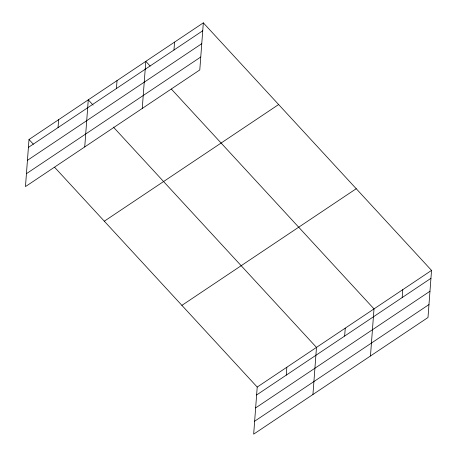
<?xml version="1.0" encoding="UTF-8"?>
<svg xmlns="http://www.w3.org/2000/svg" width="457" height="457" viewBox="0 0 457 457"><rect width="100%" height="100%" fill="white"/><g stroke="black" fill="none" stroke-linecap="round" stroke-linejoin="round"><path stroke-width="0.69" d="M29.002 139.505L25.466 186.593L199.789 69.938L203.331 22.85L29.002 139.505L33.35 144.218M58.045 127.577L58.639 119.671M84.734 146.931L88.275 99.843L93.102 105.076M116.444 88.504L117.038 80.592M142.258 108.435L145.8 61.347L150.147 66.059M173.968 50.007L174.568 42.095M54.589 167.256L257.211 387.062L253.669 434.15L427.998 317.495L431.534 270.407L203.331 22.85M286.253 375.14L286.847 367.228M312.942 394.488L316.484 347.4L113.376 127.075M344.652 336.061L345.246 328.155M370.467 355.992L374.009 308.903L171.386 89.098M402.177 297.564L402.771 289.658M28.408 147.411L202.737 30.756M27.437 160.338L201.76 43.689M26.437 173.66L200.76 57.011M104.31 221.199L278.639 104.544M181.903 305.367L356.226 188.712M257.211 387.062L431.534 270.407M256.617 394.968L430.94 278.319M255.646 407.901L429.968 291.246M254.64 421.223L428.969 304.568"/></g></svg>
